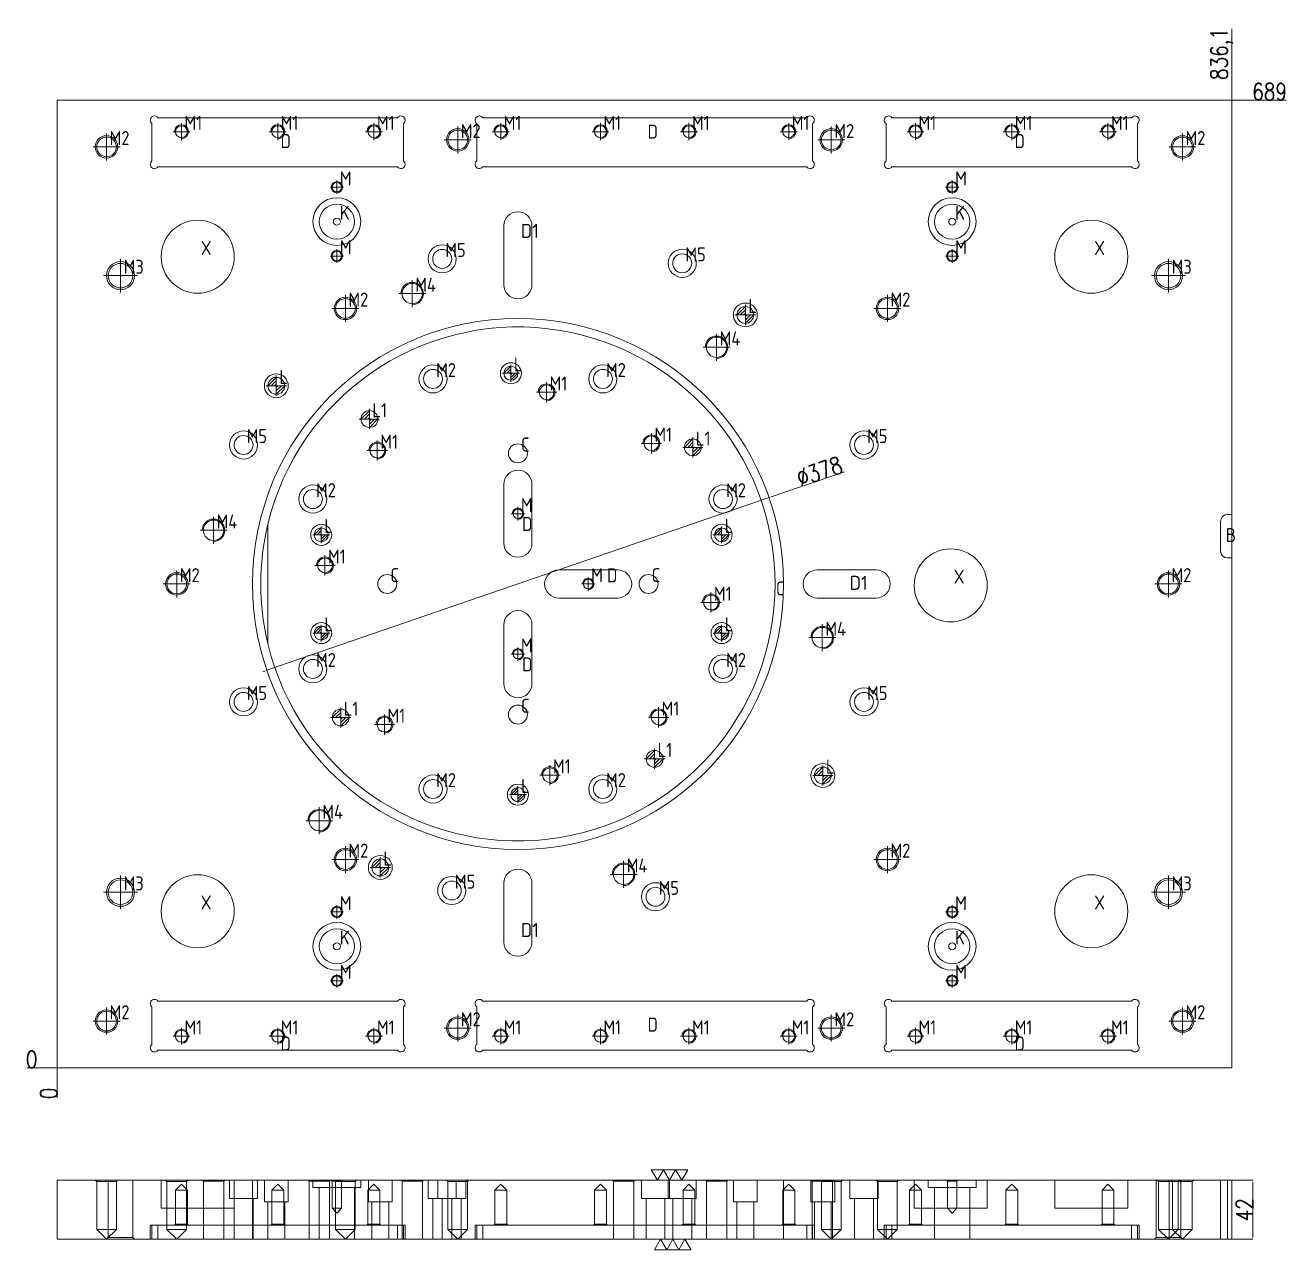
# Model space of a CAD drawing. Header units: millimetres. Extents: x 7159 to 8996, y 40039 to 41067.
# Drawn here: x 7159 to 8059, y 40106 to 40978 of the extents above; entities that cross this region are included whole.
import ezdxf

# ---------------------------------------------------------------- set-up
doc = ezdxf.new("R2010")
doc.units = ezdxf.units.MM
doc.linetypes.add('CENTER', pattern=[0])
doc.linetypes.add('DASHED', pattern=[0])
for name, color, linetype, lineweight in [('DIM', 4, 'Continuous', 20), ('PH', 140, 'Continuous', 20), ('PH_W', 1, 'Continuous', 20), ('PS', 6, 'Continuous', 20), ('PS_W', 1, 'Continuous', 20)]:
    doc.layers.add(name, color=color, linetype=linetype, lineweight=lineweight)
doc.layers.add('TEMP', color=7, linetype='Continuous')
doc.styles.add('chinesef_fs', font='gbenor.shx', dxfattribs={"bigfont": 'gbcbig.shx'})
doc.styles.add('gbenor', font='gbenor.shx', dxfattribs={"bigfont": 'gbcbig.shx'})
doc.styles.add('TXT', font='txt.shx', dxfattribs={"width": 0.8, "bigfont": 'ctxt.shx'})
doc.dimstyles.new('零件', dxfattribs={"dimscale": 1.5, "dimtxt": 8, "dimasz": 1, "dimexe": 0, "dimexo": 0, "dimgap": 0, "dimtad": 1, "dimtxsty": 'TXT', "dimcen": 0, "dimclrd": 252, "dimclre": 252, "dimclrt": 4, "dimazin": 3, "dimtp": 0.001, "dimtm": 0.001, "dimtfac": 1, "dimtmove": 0, "dimatfit": 3, "dimlwd": 5, "dimlwe": 5})

# ---------------------------------------------------------------- blocks, each defined once
blk = doc.blocks.new('*D1109')
at = {"layer": 'Defpoints', "color": 0}
for p in [(8018.15, 40924.71), (8033.15, 40924.71), (7182.05, 40235.71)]:
    blk.add_point(p, dxfattribs=at)
at = {"layer": 'DIM', "color": 252, "lineweight": 5}
for p, q in [((8018.15, 40924.71), (8027.15, 40924.71)), ((8027.15, 40924.71), (8030.15, 40924.71)), ((8030.15, 40924.71), (8056.92, 40924.71))]:
    blk.add_line(p, q, dxfattribs=at)
at = {"layer": 'DIM', "color": 4, "lineweight": 5, "insert": (8045.04, 40930.71), "char_height": 12, "attachment_point": 5, "style": 'TXT'}
blk.add_mtext('689', dxfattribs=at)
blk = doc.blocks.new('*D1110')
at = {"layer": 'Defpoints', "color": 0}
for p in [(7167.05, 40235.71), (7182.05, 40235.71), (7182.05, 40235.71)]:
    blk.add_point(p, dxfattribs=at)
at = {"layer": 'DIM', "color": 252, "lineweight": 5}
blk.add_line((7182.05, 40235.71), (7160.65, 40235.71), dxfattribs=at)
at = {"layer": 'DIM', "color": 4, "lineweight": 5, "insert": (7163.85, 40241.71), "char_height": 12, "attachment_point": 5, "style": 'TXT'}
blk.add_mtext('0', dxfattribs=at)
blk = doc.blocks.new('*D1111')
at = {"layer": 'Defpoints', "color": 0}
for p in [(7182.05, 40235.71), (7182.05, 40235.71), (7182.05, 40220.71)]:
    blk.add_point(p, dxfattribs=at)
at = {"layer": 'DIM', "color": 252, "lineweight": 5}
blk.add_line((7182.05, 40235.71), (7182.05, 40214.31), dxfattribs=at)
at = {"layer": 'DIM', "color": 4, "lineweight": 5, "insert": (7176.05, 40217.51), "char_height": 12, "attachment_point": 5, "rotation": 90, "style": 'TXT'}
blk.add_mtext('0', dxfattribs=at)
blk = doc.blocks.new('*D1112')
at = {"layer": 'Defpoints', "color": 0}
for p in [(8018.15, 40939.71), (8018.15, 40924.71), (7182.05, 40235.71)]:
    blk.add_point(p, dxfattribs=at)
at = {"layer": 'DIM', "color": 252, "lineweight": 5}
for p, q in [((8018.15, 40936.71), (8018.15, 40975.37)), ((8018.15, 40933.71), (8018.15, 40936.71)), ((8018.15, 40924.71), (8018.15, 40933.71))]:
    blk.add_line(p, q, dxfattribs=at)
at = {"layer": 'DIM', "color": 4, "lineweight": 5, "insert": (8011.01, 40957.54), "char_height": 12, "attachment_point": 5, "rotation": 90, "style": 'TXT'}
blk.add_mtext('836,1', dxfattribs=at)
blk = doc.blocks.new('*D1113')
at = {"layer": 'Defpoints', "color": 0}
for p in [(8018.15, 40155.71), (8018.15, 40113.71), (8033.15, 40113.71)]:
    blk.add_point(p, dxfattribs=at)
at = {"layer": 'DIM', "color": 252, "lineweight": 5}
for p, q in [((8018.15, 40155.71), (8033.15, 40155.71)), ((8033.15, 40154.21), (8033.15, 40115.21)), ((8018.15, 40113.71), (8033.15, 40113.71))]:
    blk.add_line(p, q, dxfattribs=at)
at = {"layer": 'DIM', "color": 252}
for points in [[(8033.4, 40154.21), (8032.9, 40154.21), (8033.15, 40155.71)], [(8032.9, 40115.21), (8033.4, 40115.21), (8033.15, 40113.71)]]:
    blk.add_solid(points, dxfattribs=at)
at = {"layer": 'DIM', "color": 4, "lineweight": 5, "insert": (8027.15, 40134.71), "char_height": 12, "attachment_point": 5, "rotation": 90, "style": 'TXT'}
blk.add_mtext('42', dxfattribs=at)
blk = doc.blocks.new('pg_hx_L0')
at = {"color": 230}
for p, q in [((-0.6, 0), (0.6, 0)), ((-0.5, -0.003), (0, 0.497)), ((-0.3, 0), (0, 0.3)), ((-0.1, 0), (0, 0.1)), ((0, 0.6), (0, -0.6)), ((0.5, 0.003), (0, -0.497)), ((0.1, 0), (0, -0.1)), ((0.3, 0), (0, -0.3))]:
    blk.add_line(p, q, dxfattribs=at)
for start, end in [(90, 180), (270, 0)]:
    blk.add_arc((0, 0), 0.5, start, end, dxfattribs=at)
blk = doc.blocks.new('pg_hx_LLL0')
blk.add_blockref('pg_hx_L0', (0, 0))
blk = doc.blocks.new('*D1115')
at = {"layer": 'Defpoints', "color": 0}
for p in [(7688.72, 40641.68), (7331.28, 40518.74)]:
    blk.add_point(p, dxfattribs=at)
at = {"layer": 'DIM', "color": 252, "lineweight": 5}
for p, q in [((7690.14, 40642.17), (7742.35, 40660.13)), ((7331.28, 40518.74), (7688.72, 40641.68)), ((7329.86, 40518.25), (7328.44, 40517.77))]:
    blk.add_line(p, q, dxfattribs=at)
at = {"layer": 'DIM', "color": 252}
for points in [[(7690.06, 40642.41), (7690.22, 40641.94), (7688.72, 40641.68)], [(7329.94, 40518.02), (7329.78, 40518.49), (7331.28, 40518.74)]]:
    blk.add_solid(points, dxfattribs=at)
at = {"layer": 'DIM', "color": 4, "lineweight": 5, "insert": (7724.62, 40660.37), "char_height": 12, "attachment_point": 5, "rotation": 18.98026, "style": 'TXT'}
blk.add_mtext('%%c378', dxfattribs=at)

msp = doc.modelspace()

# ---------------------------------------------------------------- linework, layer by layer
at = {"layer": 'DIM', "color": 252, "linetype": 'DASHED', "lineweight": 5}
msp.add_lwpolyline([(7182.05, 40924.713), (7182.05, 40235.713), (8018.15, 40235.713), (8018.15, 40924.713)], close=True, dxfattribs=at)
at = {"layer": 'DIM', "linetype": 'Continuous', "lineweight": 5}
for points in [[(7630.916, 40163.213), (7626.586, 40155.713), (7622.255, 40163.213), (7617.925, 40155.713), (7613.595, 40163.213), (7609.265, 40155.713), (7604.935, 40163.213), (7630.916, 40163.213)], [(7607.221, 40106.213), (7611.551, 40113.713), (7615.881, 40106.213), (7620.212, 40113.713), (7624.542, 40106.213), (7628.872, 40113.713), (7633.202, 40106.213), (7607.221, 40106.213)]]:
    msp.add_lwpolyline(points, close=True, dxfattribs=at)
at = {"layer": 'PH', "color": 2, "linetype": 'DASHED', "lineweight": 5, "ltscale": 0.684392}
for p, q in [((7500, 40651.213), (7500, 40609.213)), ((7520, 40609.213), (7520, 40651.213)), ((7581, 40590.213), (7539, 40590.213)), ((7539, 40570.213), (7581, 40570.213)), ((7500, 40551.213), (7500, 40509.213)), ((7520, 40509.213), (7520, 40551.213))]:
    msp.add_line(p, q, dxfattribs=at)
at = {"layer": 'PH', "color": 2, "linetype": 'Continuous', "lineweight": 5}
msp.add_line((7332, 40622.699), (7332, 40537.728), dxfattribs=at)
at = {"layer": 'PH', "color": 30, "linetype": 'DASHED', "lineweight": 5, "ltscale": 0.684392}
for centre, radius in [((7449.536, 40726.186), 10), ((7570.464, 40726.186), 10), ((7364.027, 40640.677), 10), ((7655.973, 40640.677), 10), ((7510, 40630.213), 3.403), ((7560, 40580.213), 3.403), ((7364.027, 40519.749), 10), ((7510, 40530.213), 3.403), ((7655.973, 40519.749), 10), ((7449.536, 40434.24), 10), ((7570.464, 40434.24), 10)]:
    msp.add_circle(centre, radius, dxfattribs=at)
at = {"layer": 'PH', "color": 42, "linetype": 'Continuous', "lineweight": 5}
for centre, radius in [((7449.536, 40726.186), 6.753), ((7505, 40730.213), 7.5), ((7570.464, 40726.186), 6.753), ((7530.398, 40716.697), 5.253), ((7409.899, 40675.206), 5.253), ((7510, 40673.213), 6.753), ((7604.993, 40680.315), 5.253), ((7364.027, 40640.677), 6.753), ((7655.973, 40640.677), 6.753), ((7370, 40615.213), 7.5), ((7655, 40615.213), 7.5), ((7372.636, 40593.44), 5.253), ((7417, 40580.213), 6.753), ((7603, 40580.213), 6.753), ((7647.365, 40566.987), 5.253), ((7370, 40545.213), 7.5), ((7655, 40545.213), 7.5), ((7364.027, 40519.749), 6.753), ((7655.973, 40519.749), 6.753), ((7510, 40487.213), 6.753), ((7610.102, 40485.22), 5.253), ((7415.007, 40480.112), 5.253), ((7532.777, 40444.106), 5.253), ((7449.536, 40434.24), 6.753), ((7510, 40430.213), 7.5), ((7570.464, 40434.24), 6.753)]:
    msp.add_circle(centre, radius, dxfattribs=at)
at = {"layer": 'PH', "color": 6, "linetype": 'Continuous', "lineweight": 5}
for centre in [(7404.278, 40697.63), (7634.506, 40677.488), (7383.816, 40485.126), (7607.275, 40455.708)]:
    msp.add_circle(centre, 6, dxfattribs=at)
at = {"layer": 'PH', "color": 3, "linetype": 'Continuous', "lineweight": 5}
msp.add_arc((7510, 40580.213), 183, 193.424277, 166.575723, dxfattribs=at)
at = {"layer": 'PH', "color": 30, "linetype": 'DASHED', "lineweight": 5, "ltscale": 0.684392}
for centre, radius in [((7530.398, 40716.697), 6), ((7409.899, 40675.206), 6), ((7604.993, 40680.315), 6), ((7510, 40630.213), 4), ((7372.636, 40593.44), 6), ((7560, 40580.213), 4), ((7647.365, 40566.987), 6), ((7510, 40530.213), 4), ((7610.102, 40485.22), 6), ((7415.007, 40480.112), 6), ((7532.777, 40444.106), 6)]:
    msp.add_arc(centre, radius, 270, 180, dxfattribs=at)
at = {"layer": 'PH', "color": 2, "linetype": 'DASHED', "lineweight": 5, "ltscale": 0.684392}
for centre, start, end in [((7510, 40651.213), 0, 180), ((7510, 40609.213), 180, 0), ((7539, 40580.213), 90, 270), ((7581, 40580.213), 270, 90), ((7510, 40551.213), 0, 180), ((7510, 40509.213), 180, 0)]:
    msp.add_arc(centre, 10, start, end, dxfattribs=at)
at = {"layer": 'PH', "color": 2, "linetype": 'Continuous', "lineweight": 5}
msp.add_arc((7510, 40580.213), 183, 166.575723, 193.424277, dxfattribs=at)
at = {"layer": 'PH_W', "color": 1, "linetype": 'CENTER', "lineweight": 5, "ltscale": 0.684392}
for p, q in [((7530.398, 40709.497), (7530.398, 40723.897)), ((7523.198, 40716.697), (7537.598, 40716.697)), ((7604.993, 40673.115), (7604.993, 40687.515)), ((7409.899, 40668.006), (7409.899, 40682.406)), ((7597.793, 40680.315), (7612.193, 40680.315)), ((7402.699, 40675.206), (7417.099, 40675.206)), ((7510, 40625.413), (7510, 40635.013)), ((7505.2, 40630.213), (7514.8, 40630.213)), ((7372.636, 40586.24), (7372.636, 40600.64)), ((7365.436, 40593.44), (7379.836, 40593.44)), ((7555.2, 40580.213), (7564.8, 40580.213)), ((7560, 40575.413), (7560, 40585.013)), ((7647.365, 40559.787), (7647.365, 40574.187)), ((7640.165, 40566.987), (7654.565, 40566.987)), ((7510, 40525.413), (7510, 40535.013)), ((7505.2, 40530.213), (7514.8, 40530.213)), ((7610.102, 40478.02), (7610.102, 40492.42)), ((7407.807, 40480.112), (7422.207, 40480.112)), ((7415.007, 40472.912), (7415.007, 40487.312)), ((7602.902, 40485.22), (7617.302, 40485.22)), ((7532.777, 40436.906), (7532.777, 40451.306)), ((7525.577, 40444.106), (7539.977, 40444.106))]:
    msp.add_line(p, q, dxfattribs=at)
at = {"layer": 'PH_W', "color": 1, "linetype": 'Continuous', "lineweight": 5}
for centre in [(7505, 40730.213), (7370, 40615.213), (7655, 40615.213), (7370, 40545.213), (7655, 40545.213), (7510, 40430.213)]:
    msp.add_circle(centre, 5, dxfattribs=at)
at = {"layer": 'PS', "color": 56, "linetype": 'DASHED', "lineweight": 5, "ltscale": 1.026722}
for p, q in [((7182.05, 40924.713), (7182.05, 40924.713)), ((7973.651, 40924.713), (7973.651, 40924.713)), ((8018.15, 40924.713), (8018.15, 40924.713)), ((7182.05, 40235.713), (7182.05, 40235.713)), ((8018.15, 40235.713), (8018.15, 40235.713)), ((7973.651, 40155.713), (7973.651, 40113.713))]:
    msp.add_line(p, q, dxfattribs=at)
at = {"layer": 'PS', "color": 2, "linetype": 'Continuous', "lineweight": 5}
for p, q in [((7973.651, 40924.713), (7182.05, 40924.713)), ((7182.05, 40924.713), (7182.05, 40235.713)), ((8018.15, 40924.713), (7973.651, 40924.713)), ((8018.15, 40924.713), (8018.15, 40629.716)), ((8010.1, 40624.716), (8010.1, 40603.716)), ((8015.1, 40629.716), (8018.15, 40629.716)), ((8015.1, 40598.716), (8018.15, 40598.716)), ((8018.15, 40598.716), (8018.15, 40235.713)), ((7182.05, 40235.713), (8018.15, 40235.713)), ((7182.05, 40155.713), (8018.15, 40155.713)), ((7182.05, 40113.713), (8018.15, 40113.713))]:
    msp.add_line(p, q, dxfattribs=at)
at = {"layer": 'PS', "color": 2, "linetype": 'DASHED', "lineweight": 5, "ltscale": 1.026722}
for p, q in [((7253.692, 40912.188), (7424.309, 40912.188)), ((7715.559, 40912.188), (7484.942, 40912.188)), ((7946.809, 40912.188), (7776.192, 40912.188)), ((7249.5, 40881.38), (7249.5, 40907.997)), ((7428.5, 40881.38), (7428.5, 40907.997)), ((7480.75, 40881.38), (7480.75, 40907.997)), ((7719.75, 40881.38), (7719.75, 40907.997)), ((7772, 40881.38), (7772, 40907.997)), ((7951, 40881.38), (7951, 40907.997)), ((7253.692, 40877.188), (7424.309, 40877.188)), ((7715.559, 40877.188), (7484.942, 40877.188)), ((7946.809, 40877.188), (7776.192, 40877.188)), ((7253.692, 40283.238), (7424.309, 40283.238)), ((7715.559, 40283.238), (7484.942, 40283.238)), ((7946.809, 40283.238), (7776.192, 40283.238)), ((7249.5, 40279.046), (7249.5, 40252.43)), ((7428.5, 40279.046), (7428.5, 40252.43)), ((7480.75, 40279.046), (7480.75, 40252.43)), ((7719.75, 40279.046), (7719.75, 40252.43)), ((7772, 40279.046), (7772, 40252.43)), ((7951, 40279.046), (7951, 40252.43)), ((7253.692, 40248.238), (7424.309, 40248.238)), ((7715.559, 40248.238), (7484.942, 40248.238)), ((7946.809, 40248.238), (7776.192, 40248.238)), ((7321, 40155.713), (7321, 40113.713)), ((7699, 40113.713), (7699, 40155.713)), ((7253.692, 40123.713), (7424.309, 40123.713)), ((7253.692, 40113.713), (7253.692, 40123.713)), ((7424.309, 40123.713), (7424.309, 40113.713)), ((7715.559, 40123.713), (7484.942, 40123.713)), ((7484.942, 40113.713), (7484.942, 40123.713)), ((7715.559, 40123.713), (7715.559, 40113.713)), ((7946.809, 40123.713), (7776.192, 40123.713)), ((7776.192, 40113.713), (7776.192, 40123.713)), ((7946.809, 40123.713), (7946.809, 40113.713))]:
    msp.add_line(p, q, dxfattribs=at)
at = {"layer": 'PS', "color": 56, "linetype": 'Continuous', "lineweight": 5}
for p, q in [((7182.05, 40155.713), (7182.05, 40113.713)), ((8018.15, 40155.713), (8018.15, 40113.713))]:
    msp.add_line(p, q, dxfattribs=at)
at = {"layer": 'PS', "color": 5, "linetype": 'DASHED', "lineweight": 5, "ltscale": 1.026722}
for p, q in [((7209.159, 40155.713), (7210.156, 40154.716)), ((7210.156, 40154.716), (7210.156, 40120.713)), ((7224.162, 40154.716), (7210.156, 40154.716)), ((7218.347, 40155.713), (7218.347, 40114.96)), ((7224.162, 40154.716), (7225.159, 40155.713)), ((7224.162, 40120.713), (7224.162, 40154.716)), ((7235.853, 40114.96), (7235.853, 40155.713)), ((7259.159, 40155.713), (7260.156, 40154.716)), ((7260.156, 40154.716), (7260.156, 40120.713)), ((7274.162, 40154.716), (7260.156, 40154.716)), ((7270.5, 40152.966), (7266.247, 40148.713)), ((7266.247, 40148.713), (7266.247, 40124.46)), ((7274.753, 40148.713), (7266.247, 40148.713)), ((7274.753, 40148.713), (7270.5, 40152.966)), ((7274.162, 40154.716), (7275.159, 40155.713)), ((7274.162, 40120.713), (7274.162, 40154.716)), ((7274.753, 40124.46), (7274.753, 40148.713)), ((7286.09, 40154.966), (7286.09, 40113.713)), ((7300.595, 40113.713), (7300.595, 40154.966)), ((7339, 40152.966), (7334.747, 40148.713)), ((7334.747, 40148.713), (7334.747, 40124.46)), ((7343.253, 40148.713), (7334.747, 40148.713)), ((7343.253, 40148.713), (7339, 40152.966)), ((7343.253, 40124.46), (7343.253, 40148.713)), ((7361.334, 40154.966), (7361.334, 40113.713)), ((7375.839, 40113.713), (7375.839, 40154.966)), ((7377.1, 40155.713), (7377.697, 40155.116)), ((7377.697, 40155.116), (7377.697, 40135.713)), ((7384.503, 40155.116), (7377.697, 40155.116)), ((7379.159, 40155.713), (7380.156, 40154.716)), ((7380.156, 40154.716), (7380.156, 40120.713)), ((7394.162, 40154.716), (7380.156, 40154.716)), ((7384.503, 40155.116), (7385.1, 40155.713)), ((7384.503, 40135.713), (7384.503, 40155.116)), ((7394.162, 40154.716), (7395.159, 40155.713)), ((7394.162, 40120.713), (7394.162, 40154.716)), ((7407.5, 40152.966), (7403.247, 40148.713)), ((7403.247, 40148.713), (7403.247, 40124.46)), ((7411.753, 40148.713), (7403.247, 40148.713)), ((7411.753, 40148.713), (7407.5, 40152.966)), ((7411.753, 40124.46), (7411.753, 40148.713)), ((7427.503, 40154.966), (7427.503, 40113.713)), ((7442.008, 40113.713), (7442.008, 40154.966)), ((7459.159, 40155.713), (7460.156, 40154.716)), ((7460.156, 40154.716), (7460.156, 40120.713)), ((7474.162, 40154.716), (7460.156, 40154.716)), ((7474.162, 40154.716), (7475.159, 40155.713)), ((7474.162, 40120.713), (7474.162, 40154.716)), ((7497.75, 40152.966), (7493.497, 40148.713)), ((7493.497, 40148.713), (7493.497, 40124.46)), ((7502.003, 40148.713), (7493.497, 40148.713)), ((7502.003, 40148.713), (7497.75, 40152.966)), ((7502.003, 40124.46), (7502.003, 40148.713)), ((7568.75, 40152.966), (7564.497, 40148.713)), ((7564.497, 40148.713), (7564.497, 40124.46)), ((7573.003, 40148.713), (7564.497, 40148.713)), ((7573.003, 40148.713), (7568.75, 40152.966)), ((7573.003, 40124.46), (7573.003, 40148.713)), ((7577.992, 40154.966), (7577.992, 40113.713)), ((7592.497, 40113.713), (7592.497, 40154.966)), ((7631.75, 40152.966), (7627.497, 40148.713)), ((7627.497, 40148.713), (7627.497, 40124.46)), ((7636.003, 40148.713), (7627.497, 40148.713)), ((7636.003, 40148.713), (7631.75, 40152.966)), ((7636.003, 40124.46), (7636.003, 40148.713)), ((7644.161, 40154.966), (7644.161, 40113.713)), ((7658.666, 40113.713), (7658.666, 40154.966)), ((7702.75, 40152.966), (7698.497, 40148.713)), ((7698.497, 40148.713), (7698.497, 40124.46)), ((7707.003, 40148.713), (7698.497, 40148.713)), ((7707.003, 40148.713), (7702.75, 40152.966)), ((7707.003, 40124.46), (7707.003, 40148.713)), ((7719.405, 40154.966), (7719.405, 40113.713)), ((7725.041, 40155.713), (7726.038, 40154.716)), ((7726.038, 40154.716), (7726.038, 40120.713)), ((7740.044, 40154.716), (7726.038, 40154.716)), ((7733.91, 40113.713), (7733.91, 40154.966)), ((7740.044, 40154.716), (7741.041, 40155.713)), ((7740.044, 40120.713), (7740.044, 40154.716)), ((7765.041, 40155.713), (7766.038, 40154.716)), ((7766.038, 40154.716), (7766.038, 40120.713)), ((7780.044, 40154.716), (7766.038, 40154.716)), ((7780.044, 40154.716), (7781.041, 40155.713)), ((7780.044, 40120.713), (7780.044, 40154.716)), ((7793, 40152.966), (7788.747, 40148.713)), ((7788.747, 40148.713), (7788.747, 40124.46)), ((7797.253, 40148.713), (7788.747, 40148.713)), ((7797.253, 40148.713), (7793, 40152.966)), ((7797.253, 40124.46), (7797.253, 40148.713)), ((7815.1, 40155.713), (7815.697, 40155.116)), ((7815.697, 40155.116), (7815.697, 40135.713)), ((7822.503, 40155.116), (7815.697, 40155.116)), ((7822.503, 40155.116), (7823.1, 40155.713)), ((7822.503, 40135.713), (7822.503, 40155.116)), ((7861.5, 40152.966), (7857.247, 40148.713)), ((7857.247, 40148.713), (7857.247, 40124.46)), ((7865.753, 40148.713), (7857.247, 40148.713)), ((7865.753, 40148.713), (7861.5, 40152.966)), ((7865.753, 40124.46), (7865.753, 40148.713)), ((7930, 40152.966), (7925.747, 40148.713)), ((7925.747, 40148.713), (7925.747, 40124.46)), ((7934.253, 40148.713), (7925.747, 40148.713)), ((7934.253, 40148.713), (7930, 40152.966)), ((7934.253, 40124.46), (7934.253, 40148.713)), ((7964.347, 40155.713), (7964.347, 40114.96)), ((7965.041, 40155.713), (7966.038, 40154.716)), ((7966.038, 40154.716), (7966.038, 40120.713)), ((7976.038, 40154.716), (7966.038, 40154.716)), ((7975.041, 40155.713), (7976.038, 40154.716)), ((7976.038, 40154.716), (7976.038, 40120.713)), ((7990.044, 40154.716), (7976.038, 40154.716)), ((7980.044, 40154.716), (7981.041, 40155.713)), ((7980.044, 40120.713), (7980.044, 40154.716)), ((7981.853, 40114.96), (7981.853, 40155.713)), ((7990.044, 40154.716), (7991.041, 40155.713)), ((7990.044, 40120.713), (7990.044, 40154.716)), ((7377.697, 40135.713), (7381.1, 40132.31)), ((7377.697, 40135.713), (7384.503, 40135.713)), ((7381.1, 40132.31), (7384.503, 40135.713)), ((7815.697, 40135.713), (7819.1, 40132.31)), ((7815.697, 40135.713), (7822.503, 40135.713)), ((7819.1, 40132.31), (7822.503, 40135.713)), ((7210.156, 40120.713), (7217.156, 40113.713)), ((7210.156, 40120.713), (7224.162, 40120.713)), ((7217.162, 40113.713), (7224.162, 40120.713)), ((7260.156, 40120.713), (7267.156, 40113.713)), ((7260.156, 40120.713), (7274.162, 40120.713)), ((7266.247, 40124.46), (7265.5, 40123.713)), ((7266.247, 40124.46), (7274.753, 40124.46)), ((7267.162, 40113.713), (7274.162, 40120.713)), ((7275.5, 40123.713), (7274.753, 40124.46)), ((7334.747, 40124.46), (7334, 40123.713)), ((7334.747, 40124.46), (7343.253, 40124.46)), ((7344, 40123.713), (7343.253, 40124.46)), ((7380.156, 40120.713), (7387.156, 40113.713)), ((7380.156, 40120.713), (7394.162, 40120.713)), ((7387.162, 40113.713), (7394.162, 40120.713)), ((7403.247, 40124.46), (7402.5, 40123.713)), ((7403.247, 40124.46), (7411.753, 40124.46)), ((7412.5, 40123.713), (7411.753, 40124.46)), ((7460.156, 40120.713), (7467.156, 40113.713)), ((7460.156, 40120.713), (7474.162, 40120.713)), ((7467.162, 40113.713), (7474.162, 40120.713)), ((7493.497, 40124.46), (7492.75, 40123.713)), ((7493.497, 40124.46), (7502.003, 40124.46)), ((7502.75, 40123.713), (7502.003, 40124.46)), ((7564.497, 40124.46), (7563.75, 40123.713)), ((7564.497, 40124.46), (7573.003, 40124.46)), ((7573.75, 40123.713), (7573.003, 40124.46)), ((7627.497, 40124.46), (7626.75, 40123.713)), ((7627.497, 40124.46), (7636.003, 40124.46)), ((7636.75, 40123.713), (7636.003, 40124.46)), ((7698.497, 40124.46), (7697.75, 40123.713)), ((7698.497, 40124.46), (7707.003, 40124.46)), ((7707.75, 40123.713), (7707.003, 40124.46)), ((7726.038, 40120.713), (7733.038, 40113.713)), ((7726.038, 40120.713), (7740.044, 40120.713)), ((7733.044, 40113.713), (7740.044, 40120.713)), ((7766.038, 40120.713), (7773.038, 40113.713)), ((7766.038, 40120.713), (7780.044, 40120.713)), ((7773.044, 40113.713), (7780.044, 40120.713)), ((7788.747, 40124.46), (7788, 40123.713)), ((7788.747, 40124.46), (7797.253, 40124.46)), ((7798, 40123.713), (7797.253, 40124.46)), ((7857.247, 40124.46), (7856.5, 40123.713)), ((7857.247, 40124.46), (7865.753, 40124.46)), ((7866.5, 40123.713), (7865.753, 40124.46)), ((7925.747, 40124.46), (7925, 40123.713)), ((7925.747, 40124.46), (7934.253, 40124.46)), ((7935, 40123.713), (7934.253, 40124.46)), ((7966.038, 40120.713), (7973.038, 40113.713)), ((7966.038, 40120.713), (7976.039, 40120.713)), ((7973.044, 40113.713), (7980.044, 40120.713)), ((7976.038, 40120.713), (7983.038, 40113.713)), ((7976.038, 40120.713), (7990.044, 40120.713)), ((7983.044, 40113.713), (7990.044, 40120.713)), ((7218.347, 40114.96), (7217.1, 40113.713)), ((7218.347, 40114.96), (7235.853, 40114.96)), ((7237.1, 40113.713), (7235.853, 40114.96)), ((7964.347, 40114.96), (7963.1, 40113.713)), ((7981.853, 40114.96), (7964.347, 40114.96)), ((7983.1, 40113.713), (7981.853, 40114.96))]:
    msp.add_line(p, q, dxfattribs=at)
at = {"layer": 'PS', "color": 31, "linetype": 'DASHED', "lineweight": 5, "ltscale": 1.026722}
for p, q in [((7256.099, 40155.713), (7256.099, 40135.713)), ((7285.343, 40155.713), (7286.09, 40154.966)), ((7300.595, 40154.966), (7286.09, 40154.966)), ((7300.595, 40154.966), (7301.343, 40155.713)), ((7304.693, 40155.713), (7304.693, 40142.713)), ((7308.102, 40135.713), (7308.102, 40155.713)), ((7324.693, 40142.713), (7324.693, 40155.713)), ((7329.514, 40155.713), (7329.514, 40140.213)), ((7346.514, 40140.213), (7346.514, 40155.713)), ((7360.587, 40155.713), (7361.334, 40154.966)), ((7375.839, 40154.966), (7361.334, 40154.966)), ((7364.1, 40155.713), (7364.1, 40150.513)), ((7398.1, 40150.513), (7364.1, 40150.513)), ((7375.839, 40154.966), (7376.587, 40155.713)), ((7398.1, 40150.513), (7398.1, 40155.713)), ((7403.536, 40155.713), (7403.536, 40140.213)), ((7420.536, 40140.213), (7420.536, 40155.713)), ((7426.756, 40155.713), (7427.503, 40154.966)), ((7442.008, 40154.966), (7427.503, 40154.966)), ((7442.008, 40154.966), (7442.756, 40155.713)), ((7446.078, 40155.713), (7446.078, 40142.713)), ((7452.881, 40155.713), (7452.881, 40142.713)), ((7466.078, 40142.713), (7466.078, 40155.713)), ((7472.881, 40142.713), (7472.881, 40155.713)), ((7577.245, 40155.713), (7577.992, 40154.966)), ((7592.497, 40154.966), (7577.992, 40154.966)), ((7592.497, 40154.966), (7593.245, 40155.713)), ((7597.925, 40155.713), (7597.925, 40142.713)), ((7616.962, 40155.713), (7616.962, 40142.713)), ((7617.925, 40142.713), (7617.925, 40155.713)), ((7636.962, 40142.713), (7636.962, 40155.713)), ((7643.413, 40155.713), (7644.161, 40154.966)), ((7658.666, 40154.966), (7644.161, 40154.966)), ((7658.666, 40154.966), (7659.413, 40155.713)), ((7663.365, 40155.713), (7663.365, 40140.213)), ((7680.365, 40140.213), (7680.365, 40155.713)), ((7718.528, 40155.713), (7718.528, 40140.213)), ((7718.658, 40155.713), (7719.405, 40154.966)), ((7733.91, 40154.966), (7719.405, 40154.966)), ((7733.91, 40154.966), (7734.658, 40155.713)), ((7735.528, 40140.213), (7735.528, 40155.713)), ((7746.307, 40155.713), (7746.307, 40142.713)), ((7766.307, 40142.713), (7766.307, 40155.713)), ((7792.099, 40155.713), (7792.099, 40135.713)), ((7802.1, 40155.713), (7802.1, 40150.513)), ((7802.1, 40150.513), (7836.1, 40150.513)), ((7836.1, 40150.513), (7836.1, 40155.713)), ((7844.102, 40135.713), (7844.102, 40155.713)), ((7892.099, 40155.713), (7892.099, 40135.713)), ((7944.102, 40135.713), (7944.102, 40155.713)), ((8010.1, 40155.713), (8010.1, 40113.713)), ((7324.693, 40142.713), (7304.693, 40142.713)), ((7307.943, 40142.713), (7307.943, 40113.713)), ((7321.443, 40113.713), (7321.443, 40142.713)), ((7329.514, 40140.213), (7346.514, 40140.213)), ((7403.536, 40140.213), (7420.536, 40140.213)), ((7446.078, 40142.713), (7452.88, 40142.713)), ((7449.328, 40142.713), (7449.328, 40113.713)), ((7472.881, 40142.713), (7452.881, 40142.713)), ((7456.131, 40142.713), (7456.131, 40113.713)), ((7462.828, 40113.713), (7462.828, 40142.713)), ((7469.631, 40113.713), (7469.631, 40142.713)), ((7597.925, 40142.713), (7617.887, 40142.713)), ((7601.175, 40142.713), (7601.175, 40113.713)), ((7614.675, 40113.713), (7614.675, 40142.713)), ((7617.887, 40142.713), (7617.925, 40142.713)), ((7636.962, 40142.713), (7617.925, 40142.713)), ((7620.212, 40142.713), (7620.212, 40113.713)), ((7633.712, 40113.713), (7633.712, 40142.713)), ((7663.365, 40140.213), (7680.365, 40140.213)), ((7718.528, 40140.213), (7735.528, 40140.213)), ((7766.307, 40142.713), (7746.307, 40142.713)), ((7749.557, 40142.713), (7749.557, 40113.713)), ((7763.057, 40113.713), (7763.057, 40142.713)), ((7308.102, 40135.713), (7256.099, 40135.713)), ((7815.696, 40135.713), (7792.099, 40135.713)), ((7844.102, 40135.713), (7822.503, 40135.713)), ((7944.102, 40135.713), (7892.099, 40135.713)), ((7248.268, 40123.713), (7248.268, 40113.713)), ((7253.692, 40123.713), (7248.268, 40123.713)), ((7249.5, 40123.713), (7249.5, 40113.713)), ((7429.732, 40123.713), (7424.309, 40123.713)), ((7428.5, 40123.713), (7428.5, 40113.713)), ((7429.732, 40113.713), (7429.732, 40123.713)), ((7479.518, 40123.713), (7479.518, 40113.713)), ((7484.942, 40123.713), (7479.518, 40123.713)), ((7480.75, 40113.713), (7480.75, 40123.713)), ((7720.982, 40123.713), (7715.559, 40123.713)), ((7719.75, 40113.713), (7719.75, 40123.713)), ((7720.982, 40113.713), (7720.982, 40123.713)), ((7770.768, 40123.713), (7770.768, 40113.713)), ((7776.192, 40123.713), (7770.768, 40123.713)), ((7772, 40113.713), (7772, 40123.713)), ((7952.232, 40123.713), (7946.809, 40123.713)), ((7951, 40113.713), (7951, 40123.713)), ((7952.232, 40113.713), (7952.232, 40123.713))]:
    msp.add_line(p, q, dxfattribs=at)
at = {"layer": 'PS', "color": 155, "linetype": 'DASHED', "lineweight": 5, "ltscale": 1.026722}
for p, q in [((8015.1, 40155.713), (8015.1, 40113.713)), ((8015.1, 40113.713), (8015.1, 40155.713))]:
    msp.add_line(p, q, dxfattribs=at)
at = {"layer": 'PS', "color": 30, "linetype": 'DASHED', "lineweight": 5, "ltscale": 1.026722}
for centre in [(7270.5, 40902.188), (7339, 40902.188), (7407.5, 40902.188), (7497.75, 40902.188), (7568.75, 40902.188), (7631.75, 40902.188), (7702.75, 40902.188), (7793, 40902.188), (7861.5, 40902.188), (7930, 40902.188), (7270.5, 40258.238), (7339, 40258.238), (7407.5, 40258.238), (7497.75, 40258.238), (7568.75, 40258.238), (7631.75, 40258.238), (7702.75, 40258.238), (7793, 40258.238), (7861.5, 40258.238), (7930, 40258.238)]:
    msp.add_circle(centre, 4.253, dxfattribs=at)
at = {"layer": 'PS', "color": 2, "linetype": 'Continuous', "lineweight": 5}
for centre, radius in [((7467.159, 40896.403), 8), ((7733.041, 40896.403), 8), ((7217.159, 40891.403), 8), ((7467.159, 40896.403), 0.003), ((7733.041, 40896.403), 0.003), ((7983.041, 40891.403), 8), ((7217.159, 40891.403), 0.003), ((7983.041, 40891.403), 0.003), ((7381.1, 40862.713), 4), ((7819.1, 40862.713), 4), ((7381.1, 40838.213), 17), ((7819.1, 40838.213), 17), ((7282.1, 40813.213), 26.002), ((7918.1, 40813.213), 26.002), ((7381.1, 40813.713), 4), ((7456.078, 40811.657), 10), ((7626.962, 40808.518), 10), ((7819.1, 40813.713), 4), ((7227.1, 40799.713), 8.753), ((7973.1, 40799.713), 8.753), ((7387.159, 40776.403), 8), ((7671.865, 40771.741), 8.5), ((7773.041, 40776.403), 8), ((7510, 40580.213), 189), ((7387.159, 40776.403), 0.003), ((7773.041, 40776.403), 0.003), ((7338.014, 40721.329), 8.5), ((7314.693, 40679.172), 10), ((7756.307, 40679.172), 10), ((7818.1, 40579.213), 26.002), ((7267.159, 40580.213), 8), ((7973.041, 40580.213), 8), ((7267.159, 40580.213), 0.003), ((7973.041, 40580.213), 0.003), ((7314.693, 40496.249), 10), ((7756.307, 40496.249), 10), ((7727.028, 40443.848), 8.5), ((7387.159, 40384.023), 8), ((7773.041, 40384.023), 8), ((7387.159, 40384.023), 0.003), ((7412.036, 40378.402), 8.5), ((7773.041, 40384.023), 0.003), ((7282.1, 40347.213), 26.002), ((7918.1, 40347.213), 26.002), ((7227.1, 40360.713), 8.753), ((7462.881, 40361.966), 10), ((7607.925, 40357.521), 10), ((7973.1, 40360.713), 8.753), ((7381.1, 40346.713), 4), ((7819.1, 40346.713), 4), ((7381.1, 40322.213), 17), ((7819.1, 40322.213), 17), ((7381.1, 40297.713), 4), ((7819.1, 40297.713), 4), ((7217.159, 40269.023), 8), ((7983.041, 40269.023), 8), ((7217.159, 40269.023), 0.003), ((7467.159, 40264.023), 8), ((7733.041, 40264.023), 8), ((7983.041, 40269.023), 0.003), ((7467.159, 40264.023), 0.003), ((7733.041, 40264.023), 0.003)]:
    msp.add_circle(centre, radius, dxfattribs=at)
at = {"layer": 'PS', "color": 42, "linetype": 'Continuous', "lineweight": 5}
for centre, radius in [((7467.159, 40896.403), 7.003), ((7733.041, 40896.403), 7.003), ((7217.159, 40891.403), 7.003), ((7983.041, 40891.403), 7.003), ((7381.1, 40862.713), 3.403), ((7819.1, 40862.713), 3.403), ((7381.101, 40838.213), 2.5), ((7819.101, 40838.213), 2.5), ((7381.1, 40813.713), 3.403), ((7456.078, 40811.657), 6.75), ((7626.962, 40808.518), 6.75), ((7819.1, 40813.713), 3.403), ((7434.756, 40786.946), 7.253), ((7387.159, 40776.403), 7.003), ((7773.041, 40776.403), 7.003), ((7651.413, 40748.743), 7.253), ((7314.693, 40679.172), 6.75), ((7756.307, 40679.172), 6.75), ((7293.343, 40618.416), 7.253), ((7267.159, 40580.213), 7.003), ((7973.041, 40580.213), 7.003), ((7726.658, 40542.011), 7.253), ((7314.693, 40496.249), 6.75), ((7756.307, 40496.249), 6.75), ((7368.587, 40411.683), 7.253), ((7387.159, 40384.023), 7.003), ((7773.041, 40384.023), 7.003), ((7585.245, 40373.481), 7.253), ((7462.881, 40361.966), 6.75), ((7607.925, 40357.521), 6.75), ((7381.1, 40346.713), 3.403), ((7819.1, 40346.713), 3.403), ((7381.101, 40322.213), 2.5), ((7819.101, 40322.213), 2.5), ((7381.1, 40297.713), 3.403), ((7819.1, 40297.713), 3.403), ((7217.159, 40269.023), 7.003), ((7983.041, 40269.023), 7.003), ((7467.159, 40264.023), 7.003), ((7733.041, 40264.023), 7.003)]:
    msp.add_circle(centre, radius, dxfattribs=at)
at = {"layer": 'PS', "color": 1, "linetype": 'Continuous', "lineweight": 5}
for centre in [(7381.1, 40838.213), (7819.1, 40838.213), (7381.1, 40322.213), (7819.1, 40322.213)]:
    msp.add_circle(centre, 12.5, dxfattribs=at)
at = {"layer": 'PS', "color": 2, "linetype": 'DASHED', "lineweight": 5, "ltscale": 1.026722}
for centre in [(7227.1, 40799.713), (7973.1, 40799.713), (7227.1, 40360.713), (7973.1, 40360.713)]:
    msp.add_circle(centre, 10, dxfattribs=at)
for centre, start, end in [((7251.268, 40910.421), 36.104205, 233.895795), ((7426.732, 40910.421), 306.104205, 143.895795), ((7482.518, 40910.421), 36.104205, 233.895795), ((7717.982, 40910.421), 306.104205, 143.895795), ((7773.768, 40910.421), 36.104205, 233.895795), ((7949.232, 40910.421), 306.104205, 143.895795), ((7251.268, 40878.956), 126.104205, 323.895795), ((7426.732, 40878.956), 216.104205, 53.895795), ((7482.518, 40878.956), 126.104205, 323.895795), ((7717.982, 40878.956), 216.104205, 53.895795), ((7773.768, 40878.956), 126.104205, 323.895795), ((7949.232, 40878.956), 216.104205, 53.895795), ((7251.268, 40281.47), 36.104205, 233.895795), ((7426.732, 40281.47), 306.104205, 143.895795), ((7482.518, 40281.47), 36.104205, 233.895795), ((7717.982, 40281.47), 306.104205, 143.895795), ((7773.768, 40281.47), 36.104205, 233.895795), ((7949.232, 40281.47), 306.104205, 143.895795), ((7251.268, 40250.006), 126.104205, 323.895795), ((7426.732, 40250.006), 216.104205, 53.895795), ((7482.518, 40250.006), 126.104205, 323.895795), ((7717.982, 40250.006), 216.104205, 53.895795), ((7773.768, 40250.006), 126.104205, 323.895795), ((7949.232, 40250.006), 216.104205, 53.895795)]:
    msp.add_arc(centre, 3, start, end, dxfattribs=at)
at = {"layer": 'PS', "color": 30, "linetype": 'DASHED', "lineweight": 5, "ltscale": 1.026722}
for centre, radius in [((7270.5, 40902.188), 5), ((7339, 40902.188), 5), ((7407.5, 40902.188), 5), ((7497.75, 40902.188), 5), ((7568.75, 40902.188), 5), ((7631.75, 40902.188), 5), ((7702.75, 40902.188), 5), ((7793, 40902.188), 5), ((7861.5, 40902.188), 5), ((7930, 40902.188), 5), ((7227.1, 40799.713), 10), ((7973.1, 40799.713), 10), ((7227.1, 40360.713), 10), ((7973.1, 40360.713), 10), ((7270.5, 40258.238), 5), ((7339, 40258.238), 5), ((7407.5, 40258.238), 5), ((7497.75, 40258.238), 5), ((7568.75, 40258.238), 5), ((7631.75, 40258.238), 5), ((7702.75, 40258.238), 5), ((7793, 40258.238), 5), ((7861.5, 40258.238), 5), ((7930, 40258.238), 5)]:
    msp.add_arc(centre, radius, 270, 180, dxfattribs=at)
at = {"layer": 'PS', "color": 42, "linetype": 'Continuous', "lineweight": 5}
for centre, radius in [((7467.159, 40896.403), 8), ((7733.041, 40896.403), 8), ((7217.159, 40891.403), 8), ((7983.041, 40891.403), 8), ((7381.1, 40862.713), 4), ((7819.1, 40862.713), 4), ((7381.1, 40813.713), 4), ((7819.1, 40813.713), 4), ((7434.756, 40786.946), 8), ((7387.159, 40776.403), 8), ((7773.041, 40776.403), 8), ((7651.413, 40748.743), 8), ((7293.343, 40618.416), 8), ((7267.159, 40580.213), 8), ((7973.041, 40580.213), 8), ((7726.658, 40542.011), 8), ((7368.587, 40411.683), 8), ((7387.159, 40384.023), 8), ((7773.041, 40384.023), 8), ((7585.245, 40373.481), 8), ((7381.1, 40346.713), 4), ((7819.1, 40346.713), 4), ((7381.1, 40297.713), 4), ((7819.1, 40297.713), 4), ((7217.159, 40269.023), 8), ((7983.041, 40269.023), 8), ((7467.159, 40264.023), 8), ((7733.041, 40264.023), 8)]:
    msp.add_arc(centre, radius, 270, 180, dxfattribs=at)
at = {"layer": 'PS', "color": 2, "linetype": 'Continuous', "lineweight": 5}
for centre, start, end in [((8015.1, 40624.716), 90, 180), ((8015.1, 40603.716), 180, 270)]:
    msp.add_arc(centre, 5, start, end, dxfattribs=at)
at = {"layer": 'PS_W', "color": 1, "linetype": 'CENTER', "lineweight": 5, "ltscale": 1.026722}
for p, q in [((7270.5, 40896.188), (7270.5, 40908.188)), ((7339, 40896.188), (7339, 40908.188)), ((7407.5, 40896.188), (7407.5, 40908.188)), ((7467.159, 40886.803), (7467.159, 40906.003)), ((7497.75, 40896.188), (7497.75, 40908.188)), ((7568.75, 40896.188), (7568.75, 40908.188)), ((7631.75, 40896.188), (7631.75, 40908.188)), ((7702.75, 40896.188), (7702.75, 40908.188)), ((7733.041, 40886.803), (7733.041, 40906.003)), ((7793, 40896.188), (7793, 40908.188)), ((7861.5, 40896.188), (7861.5, 40908.188)), ((7930, 40896.188), (7930, 40908.188)), ((7217.159, 40881.803), (7217.159, 40901.003)), ((7264.5, 40902.188), (7276.5, 40902.188)), ((7333, 40902.188), (7345, 40902.188)), ((7401.5, 40902.188), (7413.5, 40902.188)), ((7457.559, 40896.403), (7476.759, 40896.403)), ((7491.75, 40902.188), (7503.75, 40902.188)), ((7562.75, 40902.188), (7574.75, 40902.188)), ((7625.75, 40902.188), (7637.75, 40902.188)), ((7696.75, 40902.188), (7708.75, 40902.188)), ((7723.441, 40896.403), (7742.641, 40896.403)), ((7787, 40902.188), (7799, 40902.188)), ((7855.5, 40902.188), (7867.5, 40902.188)), ((7924, 40902.188), (7936, 40902.188)), ((7983.041, 40881.803), (7983.041, 40901.003)), ((7207.559, 40891.403), (7226.759, 40891.403)), ((7973.441, 40891.403), (7992.641, 40891.403)), ((7381.1, 40857.913), (7381.1, 40867.513)), ((7819.1, 40857.913), (7819.1, 40867.513)), ((7376.3, 40862.713), (7385.9, 40862.713)), ((7814.3, 40862.713), (7823.9, 40862.713)), ((7376.3, 40813.713), (7385.9, 40813.713)), ((7381.1, 40808.913), (7381.1, 40818.513)), ((7814.3, 40813.713), (7823.9, 40813.713)), ((7819.1, 40808.913), (7819.1, 40818.513)), ((7227.1, 40787.713), (7227.1, 40811.713)), ((7973.1, 40787.713), (7973.1, 40811.713)), ((7215.1, 40799.713), (7239.1, 40799.713)), ((7434.756, 40777.346), (7434.756, 40796.546)), ((7961.1, 40799.713), (7985.1, 40799.713)), ((7387.159, 40766.803), (7387.159, 40786.003)), ((7425.156, 40786.946), (7444.356, 40786.946)), ((7773.041, 40766.803), (7773.041, 40786.003)), ((7377.559, 40776.403), (7396.759, 40776.403)), ((7763.441, 40776.403), (7782.641, 40776.403)), ((7651.413, 40739.143), (7651.413, 40758.343)), ((7641.813, 40748.743), (7661.013, 40748.743)), ((7293.343, 40608.816), (7293.343, 40628.016)), ((7283.743, 40618.416), (7302.943, 40618.416)), ((7267.159, 40570.613), (7267.159, 40589.813)), ((7973.041, 40570.613), (7973.041, 40589.813)), ((7257.559, 40580.213), (7276.759, 40580.213)), ((7963.441, 40580.213), (7982.641, 40580.213)), ((7726.658, 40532.411), (7726.658, 40551.611)), ((7717.058, 40542.011), (7736.258, 40542.011)), ((7368.587, 40402.083), (7368.587, 40421.283)), ((7358.987, 40411.683), (7378.187, 40411.683)), ((7387.159, 40374.423), (7387.159, 40393.623)), ((7773.041, 40374.423), (7773.041, 40393.623)), ((7377.559, 40384.023), (7396.759, 40384.023)), ((7585.245, 40363.881), (7585.245, 40383.081)), ((7763.441, 40384.023), (7782.641, 40384.023)), ((7227.1, 40348.713), (7227.1, 40372.713)), ((7575.645, 40373.481), (7594.845, 40373.481)), ((7973.1, 40348.713), (7973.1, 40372.713)), ((7215.1, 40360.713), (7239.1, 40360.713)), ((7961.1, 40360.713), (7985.1, 40360.713)), ((7376.3, 40346.713), (7385.9, 40346.713)), ((7381.1, 40341.913), (7381.1, 40351.513)), ((7814.3, 40346.713), (7823.9, 40346.713)), ((7819.1, 40341.913), (7819.1, 40351.513)), ((7381.1, 40292.913), (7381.1, 40302.513)), ((7819.1, 40292.913), (7819.1, 40302.513)), ((7376.3, 40297.713), (7385.9, 40297.713)), ((7814.3, 40297.713), (7823.9, 40297.713)), ((7217.159, 40259.423), (7217.159, 40278.623)), ((7467.159, 40254.423), (7467.159, 40273.623)), ((7733.041, 40254.423), (7733.041, 40273.623)), ((7983.041, 40259.423), (7983.041, 40278.623)), ((7207.559, 40269.023), (7226.759, 40269.023)), ((7973.441, 40269.023), (7992.641, 40269.023)), ((7264.5, 40258.238), (7276.5, 40258.238)), ((7270.5, 40252.238), (7270.5, 40264.238)), ((7333, 40258.238), (7345, 40258.238)), ((7339, 40252.238), (7339, 40264.238)), ((7401.5, 40258.238), (7413.5, 40258.238)), ((7407.5, 40252.238), (7407.5, 40264.238)), ((7457.559, 40264.023), (7476.759, 40264.023)), ((7491.75, 40258.238), (7503.75, 40258.238)), ((7497.75, 40252.238), (7497.75, 40264.238)), ((7562.75, 40258.238), (7574.75, 40258.238)), ((7568.75, 40252.238), (7568.75, 40264.238)), ((7625.75, 40258.238), (7637.75, 40258.238)), ((7631.75, 40252.238), (7631.75, 40264.238)), ((7696.75, 40258.238), (7708.75, 40258.238)), ((7702.75, 40252.238), (7702.75, 40264.238)), ((7723.441, 40264.023), (7742.641, 40264.023)), ((7787, 40258.238), (7799, 40258.238)), ((7793, 40252.238), (7793, 40264.238)), ((7855.5, 40258.238), (7867.5, 40258.238)), ((7861.5, 40252.238), (7861.5, 40264.238)), ((7924, 40258.238), (7936, 40258.238)), ((7930, 40252.238), (7930, 40264.238))]:
    msp.add_line(p, q, dxfattribs=at)
at = {"layer": 'PS_W', "color": 1, "linetype": 'DASHED', "lineweight": 5, "ltscale": 1.026722}
for p, q in [((7368.6, 40150.513), (7368.6, 40113.713)), ((7393.601, 40113.713), (7393.601, 40150.513)), ((7806.6, 40150.513), (7806.6, 40113.713)), ((7831.601, 40113.713), (7831.601, 40150.513)), ((7332.014, 40140.213), (7332.014, 40113.713)), ((7344.014, 40113.713), (7344.014, 40140.213)), ((7406.036, 40140.213), (7406.036, 40113.713)), ((7418.036, 40113.713), (7418.036, 40140.213)), ((7665.865, 40140.213), (7665.865, 40113.713)), ((7677.865, 40113.713), (7677.865, 40140.213)), ((7721.027, 40140.213), (7721.027, 40113.713)), ((7733.028, 40113.713), (7733.028, 40140.213))]:
    msp.add_line(p, q, dxfattribs=at)
at = {"layer": 'PS_W', "color": 1, "linetype": 'Continuous', "lineweight": 5}
for centre in [(7671.865, 40771.741), (7338.014, 40721.329), (7727.028, 40443.848), (7412.036, 40378.402)]:
    msp.add_circle(centre, 6, dxfattribs=at)
at = {"layer": 'TEMP', "color": 2, "linetype": 'Continuous', "lineweight": 5}
for p, q in [((7500, 40835.213), (7500, 40793.213)), ((7520, 40793.213), (7520, 40835.213)), ((7765, 40590.213), (7723, 40590.213)), ((7723, 40570.213), (7765, 40570.213)), ((7500, 40367.213), (7500, 40325.213)), ((7520, 40325.213), (7520, 40367.213))]:
    msp.add_line(p, q, dxfattribs=at)
for centre, start, end in [((7510, 40835.213), 0, 180), ((7510, 40793.213), 180, 0), ((7723, 40580.213), 90, 270), ((7765, 40580.213), 270, 90), ((7510, 40367.213), 0, 180), ((7510, 40325.213), 180, 0)]:
    msp.add_arc(centre, 10, start, end, dxfattribs=at)

# ---------------------------------------------------------------- block references
at = {"layer": 'PH', "lineweight": 5, "ltscale": 0.684392}
for p, xscale, yscale, zscale in [((7505, 40730.213), 10, 10, 10), ((7404.278, 40697.63), 12, 12, 12), ((7634.506, 40677.488), 12, 12, 12), ((7370, 40615.213), 10, 10, 10), ((7655, 40615.213), 10, 10, 10), ((7370, 40545.213), 10, 10, 10), ((7655, 40545.213), 10, 10, 10), ((7383.816, 40485.126), 12, 12, 12), ((7607.275, 40455.708), 12, 12, 12), ((7510, 40430.213), 10, 10, 10)]:
    msp.add_blockref('pg_hx_LLL0', p, dxfattribs=dict(at, xscale=xscale, yscale=yscale, zscale=zscale))
at = {"layer": 'PS', "lineweight": 5, "ltscale": 1.026722, "xscale": 12, "yscale": 12, "zscale": 12}
for p in [(7671.865, 40771.741), (7338.014, 40721.329), (7727.028, 40443.848), (7412.036, 40378.402)]:
    msp.add_blockref('pg_hx_LLL0', p, dxfattribs=at)

# ---------------------------------------------------------------- texts
at = {"layer": 'DIM', "color": 4, "lineweight": 5, "style": 'gbenor'}
for s, p in [('M1', (7272.625, 40903.443)), ('M1', (7341.125, 40903.443)), ('M1', (7409.625, 40903.443)), ('M1', (7499.875, 40903.443)), ('M1', (7570.875, 40903.443)), ('M1', (7633.875, 40903.443)), ('M1', (7704.875, 40903.443)), ('M1', (7795.125, 40903.443)), ('M1', (7863.625, 40903.443)), ('M1', (7932.125, 40903.443)), ('M2', (7469.344, 40897.688)), ('D', (7602.275, 40897.243)), ('M2', (7735.226, 40897.688)), ('M2', (7219.344, 40892.688)), ('D', (7341.025, 40890.493)), ('D', (7863.525, 40890.493)), ('M2', (7985.226, 40892.688)), ('M', (7383.205, 40863.958)), ('M', (7821.205, 40863.958)), ('K', (7383.206, 40839.459)), ('K', (7821.206, 40839.459)), ('X', (7284.206, 40814.459)), ('M', (7383.205, 40814.958)), ('M5', (7458.303, 40812.962)), ('M', (7821.205, 40814.958)), ('X', (7920.206, 40814.459)), ('M5', (7629.186, 40809.823)), ('M3', (7229.325, 40801.018)), ('M3', (7975.325, 40801.018)), ('M4', (7436.941, 40788.23)), ('M2', (7389.344, 40777.688)), ('M2', (7775.226, 40777.688)), ('L', (7674.06, 40773.03)), ('M4', (7653.598, 40750.028)), ('L', (7340.208, 40722.619)), ('M5', (7316.918, 40680.477)), ('M5', (7758.532, 40680.477)), ('M4', (7295.527, 40619.701)), ('B', (8013.907, 40610.02)), ('M2', (7269.344, 40581.498)), ('X', (7820.206, 40580.459)), ('M2', (7975.226, 40581.498)), ('C', (7693.641, 40572.05)), ('M4', (7728.843, 40543.295)), ('M5', (7316.918, 40497.554)), ('M5', (7758.532, 40497.554)), ('L', (7729.222, 40445.138)), ('M4', (7370.772, 40412.968)), ('M2', (7389.344, 40385.308)), ('M2', (7775.226, 40385.308)), ('L', (7414.231, 40379.691)), ('M4', (7587.429, 40374.766)), ('M5', (7465.106, 40363.271)), ('M3', (7229.325, 40362.018)), ('M5', (7610.15, 40358.826)), ('M3', (7975.325, 40362.018)), ('X', (7284.206, 40348.459)), ('M', (7383.205, 40347.958)), ('M', (7821.205, 40347.958)), ('X', (7920.206, 40348.459)), ('K', (7383.206, 40323.459)), ('K', (7821.206, 40323.459)), ('M', (7383.205, 40298.958)), ('M', (7821.205, 40298.958)), ('M2', (7219.344, 40270.308)), ('M2', (7469.344, 40265.308)), ('M2', (7735.226, 40265.308)), ('M2', (7985.226, 40270.308)), ('M1', (7272.625, 40259.493)), ('M1', (7341.125, 40259.493)), ('M1', (7409.625, 40259.493)), ('M1', (7499.875, 40259.493)), ('M1', (7570.875, 40259.493)), ('D', (7602.275, 40261.543)), ('M1', (7633.875, 40259.493)), ('M1', (7704.875, 40259.493)), ('M1', (7795.125, 40259.493)), ('M1', (7863.625, 40259.493)), ('M1', (7932.125, 40259.493)), ('D', (7341.025, 40248.043)), ('D', (7863.525, 40248.043))]:
    msp.add_text(s, height=10, dxfattribs=at).set_placement(p)
at = {"layer": 'DIM', "color": 4, "lineweight": 5, "style": 'chinesef_fs', "width": 1.1106}
for p in [(7512.025, 40826.578), (7746.025, 40576.018), (7512.025, 40328.818)]:
    msp.add_text('D1', height=10, dxfattribs=at).set_placement(p)
at = {"layer": 'DIM', "color": 3, "lineweight": 5, "style": 'gbenor'}
for s, p in [('L', (7507.175, 40731.493)), ('M2', (7451.761, 40727.491)), ('M2', (7572.689, 40727.491)), ('M1', (7532.543, 40717.962)), ('L1', (7406.422, 40698.895)), ('M1', (7607.138, 40681.58)), ('L1', (7636.651, 40678.753)), ('M1', (7412.043, 40676.471)), ('C', (7512.16, 40674.486)), ('M2', (7366.252, 40641.982)), ('M2', (7658.198, 40641.982)), ('M', (7512.105, 40631.458)), ('L', (7372.175, 40616.493)), ('D', (7512.975, 40617.918)), ('L', (7657.175, 40616.493)), ('M1', (7374.78, 40594.705)), ('C', (7419.16, 40581.486)), ('M', (7562.105, 40581.458)), ('D', (7573.475, 40581.418)), ('C', (7605.16, 40581.486)), ('M1', (7649.51, 40568.251)), ('L', (7372.175, 40546.493)), ('L', (7657.175, 40546.493)), ('M', (7512.105, 40531.458)), ('M2', (7366.252, 40521.054)), ('D', (7512.975, 40517.918)), ('M2', (7658.198, 40521.054)), ('C', (7512.16, 40488.486)), ('L1', (7385.961, 40486.391)), ('M1', (7417.152, 40481.376)), ('M1', (7612.247, 40486.485)), ('L1', (7609.42, 40456.972)), ('M1', (7534.922, 40445.371)), ('M2', (7451.761, 40435.545)), ('M2', (7572.689, 40435.545)), ('L', (7512.175, 40431.493))]:
    msp.add_text(s, height=10, dxfattribs=at).set_placement(p)

# ---------------------------------------------------------------- dimensions: what is measured, and where the dimension line sits
at = {"layer": 'DIM', "lineweight": 5}
for feature_location, offset, dtype, origin, picture, middle in [((8018.15, 40924.713), (0, 15), 1, (7182.05, 40235.713), '*D1112', (8011.008, 40957.542)), ((8018.15, 40924.713), (15, 0), 0, (7182.05, 40235.713), '*D1109', (8045.036, 40930.713)), ((7182.049940093, 40235.713202811), (-15, 0), 0, (7182.049940093, 40235.713202811), '*D1110', (7163.849940093, 40241.713202811)), ((7182.049940093, 40235.713202811), (0, -15), 1, (7182.049940093, 40235.713202811), '*D1111', (7176.049940093, 40217.513202811))]:
    dim = msp.add_ordinate_dim(feature_location=feature_location, offset=offset, dtype=dtype, origin=origin, dimstyle='零件', dxfattribs=at)
    dim.commit()
    dim.dimension.update_dxf_attribs({"geometry": picture, "text_midpoint": middle})
dim = msp.add_diameter_dim_2p(p1=(7331.276, 40518.742), p2=(7688.724, 40641.684), dimstyle='零件', dxfattribs=at)
dim.commit()
dim.dimension.update_dxf_attribs({"geometry": '*D1115', "text_midpoint": (7726.569, 40654.7), "dimtype": 163})
dim = msp.add_linear_dim(base=(8033.15, 40113.713), p1=(8018.15, 40155.713), p2=(8018.15, 40113.713), angle=90, dimstyle='零件', dxfattribs=at)
dim.commit()
dim.dimension.update_dxf_attribs({"geometry": '*D1113', "text_midpoint": (8027.15, 40134.713)})

doc.saveas('drawing.dxf')
